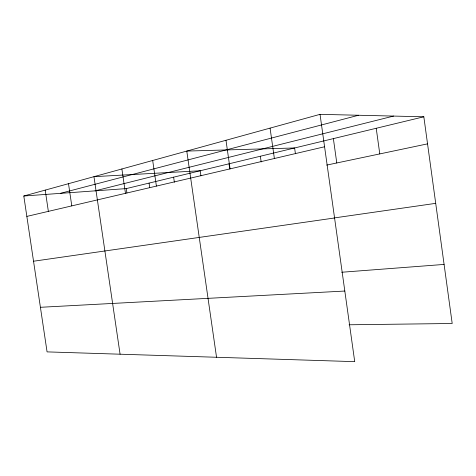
<?xml version="1.0" encoding="UTF-8"?>
<svg xmlns="http://www.w3.org/2000/svg" width="476" height="476" viewBox="0 0 476 476"><rect width="100%" height="100%" fill="white"/><g stroke="black" fill="none" stroke-linecap="round" stroke-linejoin="round"><path stroke-width="0.71" d="M320.033 114.347L354.721 361.653L47.07 351.883L23.8 196.011L320.033 114.347L423.83 116.787L452.2 323.496L349.098 324.781M60.327 193.369L358.547 115.251M95.063 190.858L393.581 116.073M23.8 196.011L126.277 188.597L423.83 116.787M26.846 216.401L324.578 146.769M326.697 165.089L427.543 143.859M334.116 217.954L435.707 203.347M33.534 261.229L334.568 217.978M341.732 272.248L444.09 264.424M40.412 307.294L344.814 291.044M45.202 190.108L48.362 211.368M126.277 188.597L126.913 192.953M121.892 168.968L125.462 193.333M120.083 354.203L93.962 176.667L200.194 170.759L200.926 175.846M68.502 183.688L71.787 205.888M173.633 177.167L174.365 182.237M152.683 160.483L156.402 186.098M149.065 183.099L149.696 187.443M225.981 140.271L230.075 168.873M229.004 163.803L229.735 168.926M216.538 357.268L186.782 151.082L294.608 147.971L295.429 153.766M270.07 128.115L274.384 158.508M260.36 156.241L261.169 161.959M333.373 138.617L336.782 162.965M376.224 128.276L379.777 153.915"/></g></svg>
